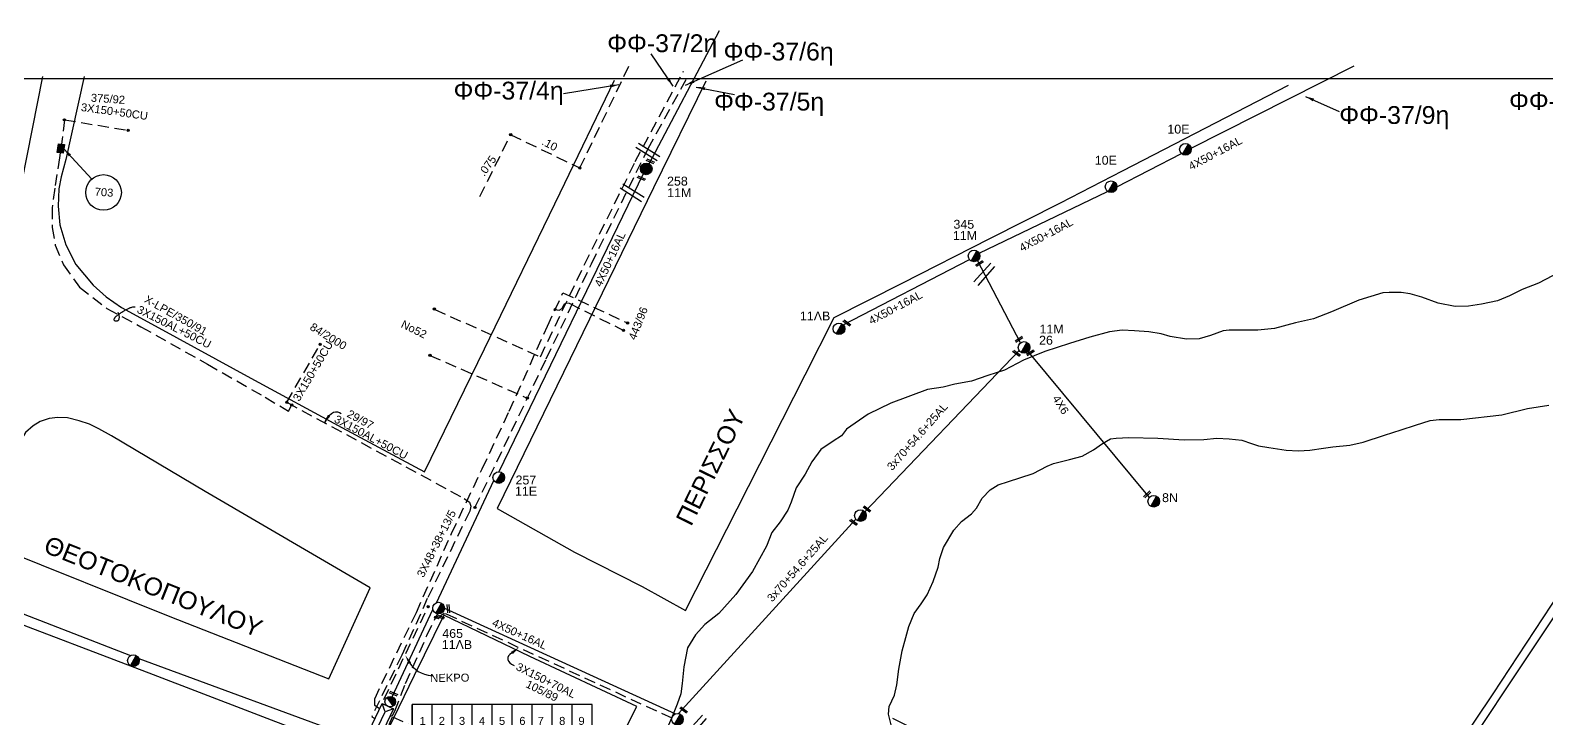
# Model space of a CAD drawing. Header units: millimetres. Extents: x 766 to 1726, y 225 to 629.
# Drawn here: x 989.5 to 1160, y 534.2 to 611.6 of the extents above; entities that cross this region are included whole.
import ezdxf
from ezdxf.enums import TextEntityAlignment as Align

# ---------------------------------------------------------------- set-up
doc = ezdxf.new("R2010")
doc.units = ezdxf.units.MM
doc.linetypes.add('DASHED', pattern=[19.05, 12.7, -6.35])
for name, color, linetype in [('Link Box 2 Διευθύνσεων', 7, 'Continuous'), ('Άγνωστα', 7, 'Continuous'), ('Ασφαλειοκιβώτια Χ.Τ 9 αναχωρήσεων', 7, 'Continuous'), ('Γυμνά εναέρια ΧΤ (3Φ)   4x50AL', 7, 'Continuous'), ('Γυμνά εναέρια ΧΤ και ΦΟΠ (3Φ)   4x50+16AL', 7, 'Continuous'), ('Επιγραφές - Σχήματα', 7, 'Continuous'), ('Καλώδια ΧΤ   3x150+50CU', 7, 'DASHED'), ('Καλώδια ΧΤ   3x150+70AL', 7, 'DASHED'), ('Καλώδια ΧΤ   3x150AL+50CU', 7, 'DASHED'), ('Καλώδια ΧΤ   3x150AL+50XLPE', 7, 'DASHED'), ('Καλώδια ΧΤ   3x48+38CU', 7, 'DASHED'), ('Μηχανική τομή', 7, 'Continuous'), ('Στύλος Ξύλινος', 7, 'Continuous'), ('Στύλος Ξύλινος @ 1', 7, 'Continuous'), ('Στύλος ΦΜ', 7, 'Continuous'), ('Στύλος ΦΜ @ 1', 7, 'Continuous'), ('Συνδέσεις', 7, 'Continuous'), ('Συνεστραμμένα ΧΤ   3x70+54.6+25 AL', 7, 'SYN_LINE'), ('Τομή', 7, 'Continuous'), ('Υποσταθμός εναέριος 2 στύλων', 7, 'Continuous'), ('Υποσταθμός πόλεως', 7, 'Continuous'), ('Υπόβαθρο ΔΕΗ', 7, 'Continuous'), ('Υπόγεια Καλώδια Δικτύου ΧΤ   .075', 7, 'DASHED'), ('Υπόγεια Καλώδια Δικτύου ΧΤ   .10', 7, 'DASHED'), ('Υπόγεια καλώδια Παροχών ΧΤ   4x6', 7, 'DASHED')]:
    doc.layers.add(name, color=color, linetype=linetype)
doc.styles.add('arial', font='arial.ttf')
doc.styles.get("Standard").update_dxf_attribs({"font": 'arial.ttf'})
doc.linetypes.add('SYN_LINE', pattern='A,0.5,-0.0001,["/\\/\\/\\/",Standard,S=0.1,R=0,X=0,Y=-0.05],-0.25', length=0.7501)
doc.dimstyles.new('ISO-25', dxfattribs={"dimtxt": 2.5, "dimasz": 2.5, "dimexe": 1.25, "dimexo": 0.625, "dimtad": 1, "dimtxsty": 'Standard', "dimcen": 2.5, "dimadec": 0, "dimazin": 0, "dimtfac": 1, "dimtmove": 0, "dimatfit": 3, "dimfxl": 1, "dimarcsym": 0})

# ---------------------------------------------------------------- blocks, each defined once
blk = doc.blocks.new('ΥΠΑΡΧΩΝ ΤΣΙΜΕΝΤΕΝΙΟΣ ΣΤΥΛΟΣ')
at = {"layer": 'Στύλος ΦΜ'}
blk.add_hatch(color=256, dxfattribs=at).paths.add_polyline_path([(-1.29, -2.28, 0.574793), (2.62, 0, 0.268822), (1.3, 2.27)])
blk.add_line((-1.29, -2.28), (1.3, 2.27), dxfattribs=at)
blk.add_circle((0, 0), 2.62, dxfattribs=at)
at = {"layer": 'Στύλος ΦΜ', "flags": 4}
for tag, p in [('ΤΥΠΟΣ', (-4.91, 3.03)), ('ΑΡΙΘΜΟΣ', (-4.68, 8.05))]:
    blk.add_attdef(tag, p, '', height=4, dxfattribs=at)
blk = doc.blocks.new('ΥΠΑΡΧΩΝ ΞΥΛΙΝΟΣ ΣΤΥΛΟΣ')
at = {"layer": 'Στύλος Ξύλινος'}
h = blk.add_hatch(color=256, dxfattribs=at)
h.paths.add_polyline_path([(-2.62, 0, 0.270008), (-1.29, -2.28), (1.3, 2.27, 0.576266)])
h.paths.add_polyline_path([(-1.29, -2.28, 0.574793), (2.62, 0, 0.268822), (1.3, 2.27)])
blk.add_line((-1.29, -2.28), (1.3, 2.27), dxfattribs=at)
blk.add_circle((0, 0), 2.62, dxfattribs=at)
at = {"layer": 'Στύλος Ξύλινος', "flags": 4}
for tag, p in [('ΑΡΙΘΜΟΣ', (-4.91, 8.6)), ('ΤΥΠΟΣ', (-4.85, 3.39))]:
    blk.add_attdef(tag, p, '', height=4, dxfattribs=at)
blk = doc.blocks.new('ΥΠΟΣΤΑΘΜΟΣ ΕΝΑΕΡΙΟΣ ΕΠΙ 2 ΣΤΥΛΩΝ')
at = {"layer": 'Υποσταθμός εναέριος 2 στύλων', "linetype": 'Continuous'}
for points in [[(-11.97, -2.11, 0.574793), (-8.45, -0.07, 0.268822), (-9.64, 1.98)], [(9.68, -2.15, 0.574793), (13.19, -0.1, 0.268822), (12.01, 1.95)]]:
    blk.add_hatch(color=256, dxfattribs=at).paths.add_polyline_path(points)
for p, q in [((-11.97, -2.11), (-9.64, 1.98)), ((9.68, -2.15), (12.01, 1.95))]:
    blk.add_line(p, q, dxfattribs=at)
for centre in [(-10.81, -0.07), (10.84, -0.1)]:
    blk.add_circle(centre, 2.36, dxfattribs=at)
at = {"layer": 'Υποσταθμός πόλεως', "linetype": 'Continuous', "ltscale": 40}
blk.add_lwpolyline([(-8.57, 2.82), (8.57, 2.82), (8.57, -2.82), (-8.57, -2.82)], close=True, dxfattribs=at)
for points in [[(-5.75, 0), (-8.57, 2.82)], [(-8.57, -2.82), (-5.75, 0)], [(-5.75, 0), (5.75, 0)], [(5.75, 0), (8.57, 2.82)], [(8.57, -2.82), (5.75, 0)]]:
    blk.add_lwpolyline(points, dxfattribs=at)
at = {"layer": 'Υποσταθμός εναέριος 2 στύλων', "ltscale": 40, "flags": 1}
for tag, p in [('ΜΕΤΑΣΧΗΜΑΤΙΣΜΟΣ', (14.09, 2.51)), ('ΙΣΧΥΣ', (14.07, -0.28)), ('ΑΡΙΘΜΟΣ', (14.19, -3))]:
    blk.add_attdef(tag, p, '', height=1.8, dxfattribs=at)
blk = doc.blocks.new('LINK BOX 2 ΑΝΑΧΩΡΗΣΕΩΝ')
at = {"layer": 'Link Box 2 Διευθύνσεων', "ltscale": 40}
blk.add_hatch(color=256, dxfattribs=at).paths.add_polyline_path([(-2.02, 1.29), (-2.02, -1.45), (1.89, -1.45), (1.89, 1.29)])
for p, q in [((-2.02, -0.08), (-4.26, -0.08)), ((4.12, -0.08), (1.89, -0.08))]:
    blk.add_line(p, q, dxfattribs=at)
blk.add_lwpolyline([(-2.02, -1.45), (-2.02, 1.29), (1.89, 1.29), (1.89, -1.45)], close=True, dxfattribs=at)
blk = doc.blocks.new('_ΣΥΝΔΕΣΗ')
at = {"layer": 'Συνδέσεις', "linetype": 'SYN_LINE', "ltscale": 40}
blk.add_hatch(color=256, dxfattribs=at).paths.add_polyline_path([(0.5, -0.01, 1), (-0.5, -0.01, 1)])
at = {"layer": 'Συνδέσεις'}
blk.add_circle((0, -0.01), 0.5, dxfattribs=at)
blk = doc.blocks.new('ΤΟΜΗ')
at = {"layer": 'Τομή', "ltscale": 40}
for p, q in [((-5.68, 0), (5.68, 0)), ((5.68, -2.33), (-5.68, -2.33))]:
    blk.add_line(p, q, dxfattribs=at)
blk = doc.blocks.new('ΜΗΧΑΝΙΚΗ ΤΟΜΗ')
at = {"layer": 'Μηχανική τομή', "ltscale": 40}
for p, q in [((-1.89, 0.78), (1.89, 0.78)), ((1.89, 0), (-1.89, 0))]:
    blk.add_line(p, q, dxfattribs=at)
blk = doc.blocks.new('ΑΣΦΑΛΕΙΟΚΙΒΩΤΙΟ ΥΠΟΣΤΑΘΜΟΥ 9A ΑΝΑΧΩΡΗΣΕΩΝ')
at = {"layer": 'Ασφαλειοκιβώτια Χ.Τ 9 αναχωρήσεων', "ltscale": 40}
for p, q in [((0, 0), (0, 11.95)), ((2.25, 0), (2.25, 11.95)), ((4.5, 0), (4.5, 11.95)), ((6.75, 0), (6.75, 11.95)), ((9, 0), (9, 11.95)), ((11.25, 0), (11.25, 11.95)), ((13.5, 0), (13.5, 11.95)), ((15.75, 0), (15.75, 11.95)), ((18, 0), (18, 11.95)), ((0, 8.43), (20.25, 8.43)), ((0, 3.52), (20.25, 3.52))]:
    blk.add_line(p, q, dxfattribs=at)
at = {"layer": 'Ασφαλειοκιβώτια Χ.Τ 9 αναχωρήσεων'}
blk.add_lwpolyline([(20.25, 0), (20.25, 11.95), (0, 11.95), (0, 0)], close=True, dxfattribs=at)
for s, p in [('1', (0.85, 9.66)), ('2', (3, 9.66)), ('3', (5.27, 9.66)), ('4', (7.52, 9.66)), ('5', (9.77, 9.66)), ('6', (12.06, 9.66)), ('7', (14.12, 9.66)), ('8', (16.54, 9.66)), ('9', (18.71, 9.66))]:
    blk.add_text(s, height=0.9, dxfattribs=at).set_placement(p)
at = {"layer": 'Ασφαλειοκιβώτια Χ.Τ 9 αναχωρήσεων', "ltscale": 40}
for tag, height, p in [('ΟΝΟΜΑ', 1.25, (9.4, 14.06)), ('ΚΕΙΜΕΝΟ 1', 0.5, (1.19, 1.43)), ('ΚΕΙΜΕΝΟ 2', 0.5, (3.37, 1.43)), ('ΚΕΙΜΕΝΟ 3', 0.5, (5.67, 1.43)), ('ΚΕΙΜΕΝΟ 4', 0.5, (7.91, 1.43)), ('ΚΕΙΜΕΝΟ 5', 0.5, (10.12, 1.43)), ('ΚΕΙΜΕΝΟ 6', 0.5, (12.35, 1.43)), ('ΚΕΙΜΕΝΟ 7', 0.5, (14.62, 1.43)), ('ΚΕΙΜΕΝΟ 8', 0.5, (16.8, 1.43)), ('ΚΕΙΜΕΝΟ 9', 0.5, (19.09, 1.43)), ('ΣΧ', 0.5, (9.15, -0.43))]:
    blk.add_attdef(tag, text='', height=height, dxfattribs=at).set_placement(p, align=Align.MIDDLE_CENTER)

msp = doc.modelspace()

# ---------------------------------------------------------------- linework, layer by layer
at = {"layer": 'Άγνωστα', "color": 62}
msp.add_lwpolyline([(1059.087, 596.632), (1067.01, 611.639)], dxfattribs=at)
at = {"layer": 'Άγνωστα', "color": 5, "linetype": 'DASHED', "ltscale": 0.1}
msp.add_lwpolyline([(1034.992, 580.254), (1046.868, 574.926), (1051.823, 585.313), (1057.535, 596.877), (1062.972, 607.034)], dxfattribs=at)
at = {"layer": 'Άγνωστα', "color": 2, "linetype": 'DASHED', "ltscale": 0.1}
for points in [[(1039.504, 557.982), (1047.528, 574.698), (1052.602, 585.392), (1058.975, 598.343), (1063.568, 606.668)], [(1034.433, 575.092), (1045.39, 570.294)]]:
    msp.add_lwpolyline(points, dxfattribs=at)
at = {"layer": 'Άγνωστα', "color": 6, "linetype": 'DASHED', "ltscale": 0.1}
msp.add_lwpolyline([(1048.528, 580.253), (1048.969, 580.177), (1049.308, 580.349), (1049.553, 580.838), (1049.753, 580.988), (1050.108, 580.944), (1056.207, 577.904)], dxfattribs=at)
at = {"layer": 'Άγνωστα', "color": 7, "linetype": 'DASHED', "ltscale": 0.1}
msp.add_lwpolyline([(1029.256, 536.408), (1034.238, 546.832)], dxfattribs=at)
at = {"layer": 'Γυμνά εναέρια ΧΤ (3Φ)   4x50AL', "color": 30}
for points in [[(985.453, 547.275), (1000.776, 541.342)], [(1001.692, 541.006), (1027.16, 531.636), (1026.776, 532.095), (1026.751, 532.792), (1027.006, 533.219), (1027.465, 533.327), (1027.779, 533.261)]]:
    msp.add_lwpolyline(points, dxfattribs=at)
at = {"layer": 'Γυμνά εναέρια ΧΤ (3Φ)   4x50AL', "color": 85, "linetype": 'DASHED', "ltscale": 0.1}
msp.add_lwpolyline([(1030.244, 534.447), (1032.003, 533.657)], dxfattribs=at)
at = {"layer": 'Γυμνά εναέρια ΧΤ και ΦΟΠ (3Φ)   4x50+16AL', "color": 1}
for points in [[(1120.057, 598.397), (1138.377, 607.642)], [(1111.706, 594.054), (1118.958, 597.794)], [(1096.215, 586.573), (1110.664, 593.527)], [(1080.905, 578.542), (1095.127, 585.857)]]:
    msp.add_lwpolyline(points, dxfattribs=at)
at = {"layer": 'Γυμνά εναέρια ΧΤ και ΦΟΠ (3Φ)   4x50+16AL', "color": 6}
for points in [[(1058.439, 595.495), (1042.186, 562.01)], [(1035.183, 547.284), (1041.627, 561.015)], [(1030.179, 536.703), (1034.781, 546.504)]]:
    msp.add_lwpolyline(points, dxfattribs=at)
at = {"layer": 'Γυμνά εναέρια ΧΤ και ΦΟΠ (3Φ)   4x50+16AL', "color": 5}
msp.add_lwpolyline([(1036.068, 546.671), (1062.041, 534.777)], dxfattribs=at)
at = {"layer": 'Επιγραφές - Σχήματα'}
msp.add_lwpolyline([(807.638, 244.256), (1540.689, 244.256), (1540.689, 606.185), (807.638, 606.185)], close=True, dxfattribs=at)
for points in [[(999.331, 579.943), (999.383, 579.828), (999.422, 579.722), (999.449, 579.625), (999.466, 579.535), (999.475, 579.454), (999.476, 579.38), (999.473, 579.314), (999.467, 579.255), (999.459, 579.202), (999.449, 579.156), (999.437, 579.116), (999.423, 579.081), (999.406, 579.051), (999.387, 579.025), (999.365, 579.003), (999.339, 578.984), (999.311, 578.968), (999.28, 578.955), (999.247, 578.945), (999.213, 578.938), (999.179, 578.933), (999.145, 578.932), (999.112, 578.933), (999.082, 578.938), (999.054, 578.945), (999.029, 578.955), (999.007, 578.968), (998.988, 578.983), (998.971, 579), (998.957, 579.02), (998.946, 579.04), (998.938, 579.062), (998.932, 579.086), (998.93, 579.11), (998.93, 579.136), (998.934, 579.162), (998.94, 579.19), (998.95, 579.219), (998.963, 579.25), (998.98, 579.281), (999, 579.313), (999.024, 579.347), (999.052, 579.383), (999.085, 579.42), (999.123, 579.459), (999.166, 579.5), (999.215, 579.544), (999.271, 579.59), (999.333, 579.639), (999.401, 579.69), (999.474, 579.742), (999.551, 579.796), (999.631, 579.851), (999.714, 579.905), (999.798, 579.959), (999.883, 580.012), (999.968, 580.063), (1000.052, 580.113), (1000.136, 580.16), (1000.218, 580.206), (1000.299, 580.25), (1000.377, 580.292), (1000.453, 580.332), (1000.526, 580.369), (1000.597, 580.404), (1000.667, 580.436), (1000.741, 580.465), (1000.821, 580.491), (1000.912, 580.514), (1001.016, 580.533), (1001.137, 580.549), (1001.278, 580.56)], [(1022.619, 567.496), (1022.87, 567.974), (1023.115, 568.322), (1023.354, 568.556), (1023.588, 568.693), (1023.816, 568.747), (1024.036, 568.733), (1024.25, 568.669), (1024.456, 568.569)], [(1043.665, 541.627), (1043.427, 541.471), (1043.271, 541.293), (1043.193, 541.101), (1043.193, 540.903), (1043.266, 540.708), (1043.41, 540.523), (1043.623, 540.357), (1043.901, 540.217)], [(1032.178, 540.487), (1032.379, 540.219), (1032.597, 539.976), (1032.841, 539.757), (1033.119, 539.563), (1033.442, 539.394), (1033.818, 539.251), (1034.256, 539.135), (1034.766, 539.046)]]:
    msp.add_lwpolyline(points, dxfattribs=at)
msp.add_circle((997.731, 593.41), 2, dxfattribs=at)
for points in [[(1023.222, 568.197), (1022.489, 567.497), (1022.955, 568.397)], [(1032.035, 540.403), (1031.673, 541.35), (1032.322, 540.571)], [(1043.561, 541.757), (1044.444, 542.254), (1043.77, 541.497)]]:
    msp.add_solid(points, dxfattribs=at)
at = {"layer": 'Καλώδια ΧΤ   3x150+50CU', "color": 27, "ltscale": 0.1}
for points in [[(993.319, 601.576), (993.065, 599.396)], [(993.319, 601.576), (1000.499, 600.395)], [(1018.343, 569.812), (1022.096, 576.323)]]:
    msp.add_lwpolyline(points, dxfattribs=at)
at = {"layer": 'Καλώδια ΧΤ   3x150+70AL', "color": 5, "ltscale": 0.1}
for points in [[(1029.947, 534.528), (1030.225, 534.596), (1030.479, 535.068), (1031.705, 538.214), (1034.105, 543.6), (1035.284, 546.03)], [(1035.092, 545.633), (1035.354, 545.519), (1035.585, 545.68), (1035.766, 545.927), (1035.946, 546.052), (1036.262, 546.018), (1061.643, 534.315)]]:
    msp.add_lwpolyline(points, dxfattribs=at)
at = {"layer": 'Καλώδια ΧΤ   3x150AL+50CU', "color": 27, "ltscale": 0.1}
for points in [[(992.789, 597.319), (992.235, 593.879), (991.94, 591.674), (991.94, 589.482), (992.305, 587.488), (993.232, 585.256), (995.029, 582.757), (998.104, 580.371), (1001.936, 578.308), (1009.406, 574.106), (1015.917, 570.378), (1018.543, 568.82), (1018.914, 569.538)], [(1018.343, 569.812), (1038.285, 559.012), (1038.906, 558.588), (1039.047, 558.149), (1038.912, 557.58), (1034.145, 547.739), (1031.273, 541.391), (1027.89, 534.462), (1028.251, 534.248)]]:
    msp.add_lwpolyline(points, dxfattribs=at)
at = {"layer": 'Καλώδια ΧΤ   3x150AL+50XLPE', "color": 85, "ltscale": 0.1}
msp.add_lwpolyline([(1029.014, 531.873), (1030.244, 534.447)], dxfattribs=at)
at = {"layer": 'Καλώδια ΧΤ   3x48+38CU', "color": 6, "linetype": 'DASHED', "ltscale": 0.1}
msp.add_lwpolyline([(1028.77, 535.33), (1028.228, 535.74), (1028.243, 536.481), (1029.042, 538.207), (1032.912, 546.186), (1036.87, 555.07), (1040.323, 562.344), (1043.337, 568.809), (1047.669, 578.381), (1049.388, 582.125), (1056.665, 578.738)], dxfattribs=at)
at = {"layer": 'Συνεστραμμένα ΧΤ   3x70+54.6+25 AL', "color": 5, "ltscale": 10}
for points in [[(1100.871, 576.5), (1096.022, 585.741)], [(1083.362, 557.492), (1100.716, 575.622)], [(1062.411, 534.81), (1082.35, 556.663)]]:
    msp.add_lwpolyline(points, dxfattribs=at)
at = {"layer": 'Συνεστραμμένα ΧΤ   3x70+54.6+25 AL', "color": 6, "ltscale": 10}
msp.add_lwpolyline([(1136.918, 509.842), (1137.015, 509.774), (1145.245, 522.211), (1163.573, 549.733)], dxfattribs=at)
at = {"layer": 'Υπόβαθρο ΔΕΗ'}
for points in [[(990.878, 606.44), (984.984, 576.821)], [(995.535, 606.44), (993.495, 597.097), (992.972, 595.163), (992.718, 593.81), (992.639, 591.882), (992.824, 589.768), (993.505, 587.514), (994.615, 585.319), (996.55, 582.996), (998.02, 581.658), (999.745, 580.462), (1003.957, 578.172), (1014.277, 572.545), (1024.53, 566.98), (1033.809, 561.992), (1040.56, 575.808), (1049.093, 593.355), (1055.181, 606.026)], [(1065.477, 605.931), (1059.593, 593.936), (1050.216, 574.708), (1042.002, 557.878), (1050.697, 552.969), (1058.304, 549.091), (1063.194, 546.396), (1068.979, 557.817), (1076.658, 572.898), (1079.919, 579.332), (1087.534, 583.216), (1097.43, 588.227), (1105.354, 592.227), (1112.345, 595.859), (1131.005, 605.48)], [(1086.446, 534.312), (1110.845, 522.211), (1110.845, 522.211), (1135.804, 510.085), (1144.079, 522.211), (1154.021, 537.036), (1163.397, 551.26), (1170.186, 561.536), (1175.509, 569.622), (1184.701, 583.884)], [(985.929, 553.432), (1005.189, 545.718), (1023.076, 538.712), (1027.707, 548.953), (1009.174, 559.777), (998.628, 566.056), (997.186, 566.832), (996.131, 567.354), (994.97, 567.738), (993.666, 568.05), (992.605, 568.107), (991.629, 568.004), (990.599, 567.637), (989.797, 567.175), (988.966, 566.4), (988.435, 565.547), (987.971, 564.203), (987.533, 561.754), (985.929, 553.432)], [(978.966, 522.211), (972.226, 492.281), (970.685, 478.974), (991.552, 474.066), (1014.774, 522.211), (1019.856, 532.849), (1003.358, 539.172), (984.81, 546.225), (978.986, 522.211)], [(1050.959, 522.211), (1057.712, 535.597), (1045.677, 541.223), (1036.012, 545.893), (1032.674, 539.095), (1024.491, 522.211), (997.943, 466.886), (990.963, 452.033), (991.279, 421.32), (999.969, 420.833), (1050.926, 522.211)]]:
    msp.add_lwpolyline(points, dxfattribs=at)
at = {"layer": 'Υπόβαθρο ΔΕΗ', "linetype": 'Continuous', "ltscale": 2}
for points in [[(1162.179, 584.822), (1159.119, 583.196), (1157.274, 582.493), (1155.867, 581.771), (1154.493, 581.221), (1152.722, 580.863), (1151.247, 580.609), (1149.756, 580.582), (1147.835, 580.947), (1146.01, 581.643), (1144.677, 582.02), (1143.682, 582.156), (1142.34, 582.157), (1141.598, 582.121), (1138.923, 581.28), (1135.849, 579.97), (1133.825, 579.19), (1131.783, 578.746), (1129.411, 578.131), (1127.56, 577.918), (1125.684, 577.93), (1124.321, 577.923), (1123.658, 577.849), (1122.243, 577.333), (1120.953, 576.942), (1119.539, 576.911), (1117.71, 577.219), (1116.665, 577.509), (1115.283, 577.756), (1113.683, 577.854), (1112.306, 577.914), (1110.879, 577.738), (1108.646, 577.137), (1106.359, 576.418), (1103.584, 575.542), (1101.195, 574.534), (1099.065, 573.436), (1097.19, 572.84), (1095.346, 572.184), (1093.492, 571.836), (1092.171, 571.518), (1090.411, 571.242), (1086.262, 569.722), (1083.73, 568.474), (1081.286, 566.795), (1080.719, 566.049), (1079.785, 565.461), (1078.413, 564.524), (1077.375, 563.127), (1076.645, 561.746), (1075.645, 560.208), (1075.068, 558.579), (1074.696, 557.669), (1073.826, 556.377), (1072.877, 555.158), (1072.275, 553.654), (1070.7, 550.779), (1068.847, 548.218), (1066.943, 546.053), (1065.374, 544.828), (1064.306, 543.652), (1063.422, 542.189), (1062.988, 540.078), (1062.805, 538.207), (1062.653, 537.048), (1062.252, 535.88), (1061.786, 534.747), (1061.065, 533.075)], [(1086.303, 533.533), (1086.023, 534.758), (1086.091, 535.613), (1086.682, 536.891), (1086.95, 538.037), (1087.174, 539.789), (1087.553, 541.85), (1087.956, 543.386), (1088.315, 544.607), (1088.904, 546.079), (1089.677, 547.145), (1090.379, 548.173), (1091.033, 549.659), (1091.609, 551.259), (1091.791, 552.243), (1092.212, 553.471), (1093.355, 555.431), (1094.223, 556.42), (1095.341, 557.28), (1095.926, 557.926), (1096.563, 559.026), (1097.465, 559.989), (1098.334, 560.549), (1099.494, 560.927), (1100.802, 561.306), (1102.273, 561.805), (1103.855, 562.639), (1104.587, 562.941), (1106.358, 563.371), (1107.778, 563.775), (1109.059, 564.481), (1110.082, 565.169), (1110.986, 565.702), (1111.639, 565.788), (1113.046, 565.856), (1116.293, 565.798), (1119.259, 565.585), (1121.492, 565.643), (1122.958, 565.763), (1124.323, 565.691), (1125.743, 565.539), (1126.826, 565.176), (1127.622, 564.929), (1128.8, 564.743), (1130.737, 564.417), (1132.139, 564.339), (1133.385, 564.441), (1134.925, 564.664), (1135.985, 564.801), (1137.908, 565.003), (1139.39, 565.339), (1141.788, 566.114), (1143.659, 566.728), (1145.28, 567.251), (1146.953, 567.773), (1147.939, 567.879), (1150.401, 567.893), (1154.991, 568.401), (1157.9, 569.125), (1160.302, 569.499)]]:
    msp.add_lwpolyline(points, dxfattribs=at)
at = {"layer": 'Υπόγεια Καλώδια Δικτύου ΧΤ   .075', "color": 30, "ltscale": 0.1}
msp.add_lwpolyline([(1040.047, 592.949), (1043.523, 599.9)], dxfattribs=at)
at = {"layer": 'Υπόγεια Καλώδια Δικτύου ΧΤ   .10', "color": 30, "ltscale": 0.1}
for points in [[(1051.296, 596.16), (1056.83, 607.657)], [(1043.523, 599.9), (1051.296, 596.16)]]:
    msp.add_lwpolyline(points, dxfattribs=at)
at = {"layer": 'Υπόγεια καλώδια Παροχών ΧΤ   4x6', "color": 5, "linetype": 'SYN_LINE', "ltscale": 10}
msp.add_lwpolyline([(1101.715, 575.503), (1115.347, 559.114)], dxfattribs=at)

# ---------------------------------------------------------------- block references
at = {"layer": 'Link Box 2 Διευθύνσεων', "xscale": 0.2500000000000243, "yscale": 0.2500000000000243, "zscale": 0.2500000000000243, "rotation": 82.43990294852951}
msp.add_blockref('LINK BOX 2 ΑΝΑΧΩΡΗΣΕΩΝ', (992.909, 598.377), dxfattribs=at)
at = {"layer": 'Ασφαλειοκιβώτια Χ.Τ 9 αναχωρήσεων'}
msp.add_blockref('ΑΣΦΑΛΕΙΟΚΙΒΩΤΙΟ ΥΠΟΣΤΑΘΜΟΥ 9A ΑΝΑΧΩΡΗΣΕΩΝ', (1032.429, 523.879), dxfattribs=at)
at = {"layer": 'Μηχανική τομή'}
for p, xscale, yscale, zscale, rotation in [((1059.277, 597.004), 0.249999999999986, 0.249999999999986, 0.249999999999986, 157.5733382784553), ((1058.24, 595.1), 0.249999999999986, 0.249999999999986, 0.249999999999986, 157.5733382784553), ((1096.299, 585.331), 0.2499999999998616, 0.2499999999998616, 0.2499999999998616, 33.49358160546006), ((1081.39, 578.819), 0.249999999999806, 0.249999999999806, 0.249999999999806, 143.0811714680094), ((1100.744, 576.816), 0.2499999999998616, 0.2499999999998616, 0.2499999999998616, 33.49358160546006), ((1100.472, 575.41), 0.249999999999806, 0.249999999999806, 0.249999999999806, 143.0811714680094), ((1102.023, 575.307), 0.2499999999998616, 0.2499999999998616, 0.2499999999998616, 33.49358160546006), ((1115.178, 559.381), 0.2499999999999424, 0.2499999999999424, 0.2499999999999424, 43.1696947305059), ((1083.667, 557.907), 0.249999999999806, 0.249999999999806, 0.249999999999806, 143.0811714680094), ((1082.139, 556.407), 0.249999999999806, 0.249999999999806, 0.249999999999806, 143.0811714680094), ((1035.648, 545.776), 0.249999999999986, 0.249999999999986, 0.249999999999986, 157.5733382784553), ((1036.607, 546.607), 0.249999999999887, 0.249999999999887, 0.249999999999887, 93.77023904818124), ((1030.374, 537.15), 0.249999999999986, 0.249999999999986, 0.249999999999986, 157.5733382784553), ((1063.039, 535.297), 0.249999999999806, 0.249999999999806, 0.249999999999806, 143.0811714680094)]:
    msp.add_blockref('ΜΗΧΑΝΙΚΗ ΤΟΜΗ', p, dxfattribs=dict(at, xscale=xscale, yscale=yscale, zscale=zscale, rotation=rotation))
at = {"layer": 'Στύλος Ξύλινος @ 1', "ltscale": 40}
ref = msp.add_blockref('ΥΠΑΡΧΩΝ ΞΥΛΙΝΟΣ ΣΤΥΛΟΣ', (1058.762, 596.064), dxfattribs=dict(at, xscale=0.25, yscale=0.25, zscale=0.25))
ref.add_attrib('ΤΥΠΟΣ', '11M', (1061.125, 592.882), dxfattribs={"layer": 'Στύλος Ξύλινος', "height": 1, "flags": 4})
ref.add_attrib('ΑΡΙΘΜΟΣ', '258', (1061.109, 594.185), dxfattribs={"layer": 'Στύλος Ξύλινος', "height": 1, "flags": 4})
at = {"layer": 'Στύλος ΦΜ @ 1', "ltscale": 40}
ref = msp.add_blockref('ΥΠΑΡΧΩΝ ΤΣΙΜΕΝΤΕΝΙΟΣ ΣΤΥΛΟΣ', (1119.417, 598.26), dxfattribs=dict(at, xscale=0.25, yscale=0.25, zscale=0.25))
ref.add_attrib('ΤΥΠΟΣ', '10E', (1117.378, 600.031), dxfattribs={"layer": 'Στύλος ΦΜ', "height": 1, "flags": 4})
ref = msp.add_blockref('ΥΠΑΡΧΩΝ ΤΣΙΜΕΝΤΕΝΙΟΣ ΣΤΥΛΟΣ', (1111.051, 594.054), dxfattribs=dict(at, xscale=0.25, yscale=0.25, zscale=0.25))
ref.add_attrib('ΤΥΠΟΣ', '10E', (1109.218, 596.529), dxfattribs={"layer": 'Στύλος ΦΜ', "height": 1, "flags": 4})
ref = msp.add_blockref('ΥΠΑΡΧΩΝ ΤΣΙΜΕΝΤΕΝΙΟΣ ΣΤΥΛΟΣ', (1095.636, 586.269), dxfattribs=dict(at, xscale=0.25, yscale=0.25, zscale=0.25))
ref.add_attrib('ΤΥΠΟΣ', '11M', (1093.262, 588.074), dxfattribs={"layer": 'Στύλος ΦΜ', "height": 1, "flags": 4})
ref.add_attrib('ΑΡΙΘΜΟΣ', '345', (1093.321, 589.331), dxfattribs={"layer": 'Στύλος ΦΜ', "height": 1, "flags": 4})
ref = msp.add_blockref('ΥΠΑΡΧΩΝ ΤΣΙΜΕΝΤΕΝΙΟΣ ΣΤΥΛΟΣ', (1080.446, 578.075), dxfattribs=dict(at, xscale=0.25, yscale=0.25, zscale=0.25))
ref.add_attrib('ΤΥΠΟΣ', '11ΛB', (1076.051, 579.02), dxfattribs={"layer": 'Στύλος ΦΜ', "height": 1, "flags": 4})
ref = msp.add_blockref('ΥΠΑΡΧΩΝ ΤΣΙΜΕΝΤΕΝΙΟΣ ΣΤΥΛΟΣ', (1101.265, 575.978), dxfattribs=dict(at, xscale=0.25, yscale=0.25, zscale=0.25))
ref.add_attrib('ΤΥΠΟΣ', '26', (1102.95, 576.297), dxfattribs={"layer": 'Στύλος ΦΜ', "height": 1, "flags": 4})
ref.add_attrib('ΑΡΙΘΜΟΣ', '11M', (1103.009, 577.554), dxfattribs={"layer": 'Στύλος ΦΜ', "height": 1, "flags": 4})
ref = msp.add_blockref('ΥΠΑΡΧΩΝ ΤΣΙΜΕΝΤΕΝΙΟΣ ΣΤΥΛΟΣ', (1042.186, 561.356), dxfattribs=dict(at, xscale=0.25, yscale=0.25, zscale=0.25))
ref.add_attrib('ΤΥΠΟΣ', '11E', (1044.006, 559.322), dxfattribs={"layer": 'Στύλος ΦΜ', "height": 1, "flags": 4})
ref.add_attrib('ΑΡΙΘΜΟΣ', '257', (1044.065, 560.578), dxfattribs={"layer": 'Στύλος ΦΜ', "height": 1, "flags": 4})
ref = msp.add_blockref('ΥΠΑΡΧΩΝ ΤΣΙΜΕΝΤΕΝΙΟΣ ΣΤΥΛΟΣ', (1115.842, 558.685), dxfattribs=dict(at, xscale=0.25, yscale=0.25, zscale=0.25))
ref.add_attrib('ΤΥΠΟΣ', '8N', (1116.783, 558.592), dxfattribs={"layer": 'Στύλος ΦΜ', "height": 1, "flags": 4})
at = {"layer": 'Στύλος ΦΜ @ 1', "ltscale": 40, "xscale": 0.25, "yscale": 0.25, "zscale": 0.25}
for p in [(1082.858, 557.075), (1001.084, 540.765)]:
    msp.add_blockref('ΥΠΑΡΧΩΝ ΤΣΙΜΕΝΤΕΝΙΟΣ ΣΤΥΛΟΣ', p, dxfattribs=at)
at = {"layer": 'Στύλος ΦΜ @ 1', "ltscale": 40}
ref = msp.add_blockref('ΥΠΑΡΧΩΝ ΤΣΙΜΕΝΤΕΝΙΟΣ ΣΤΥΛΟΣ', (1035.413, 546.671), dxfattribs=dict(at, xscale=0.25, yscale=0.25, zscale=0.25))
ref.add_attrib('ΤΥΠΟΣ', '11ΛB', (1035.766, 542.068), dxfattribs={"layer": 'Στύλος ΦΜ', "height": 1, "flags": 4})
ref.add_attrib('ΑΡΙΘΜΟΣ', '465', (1035.825, 543.325), dxfattribs={"layer": 'Στύλος ΦΜ', "height": 1, "flags": 4})
ref = msp.add_blockref('ΥΠΑΡΧΩΝ ΤΣΙΜΕΝΤΕΝΙΟΣ ΣΤΥΛΟΣ', (1062.281, 534.169), dxfattribs=dict(at, xscale=0.25, yscale=0.25, zscale=0.25))
ref.add_attrib('ΤΥΠΟΣ', '466', (1062.939, 530.508), dxfattribs={"layer": 'Στύλος ΦΜ', "height": 1, "flags": 4})
at = {"layer": 'Συνδέσεις', "xscale": 0.25, "yscale": 0.25, "zscale": 0.25}
for p in [(993.32, 601.579), (1000.5, 600.397), (1043.524, 599.903), (1051.297, 596.162), (1034.945, 580.307), (1048.529, 580.256), (1056.665, 578.741), (1022.096, 576.326), (1056.207, 577.907), (1034.434, 575.095), (1018.343, 569.815), (1018.9, 569.513), (1045.391, 570.297), (1039.505, 557.985), (1034.239, 546.835), (1035.092, 545.636)]:
    msp.add_blockref('_ΣΥΝΔΕΣΗ', p, dxfattribs=at)
at = {"layer": 'Τομή'}
for p, xscale, yscale, zscale, rotation in [((1059.098, 598.208), 0.250000000000167, 0.250000000000167, 0.250000000000167, 328.0791173692481), ((1057.337, 593.619), 0.250000000000167, 0.250000000000167, 0.250000000000167, 328.0791173692481), ((1097, 584.017), 0.2500000000001316, 0.2500000000001316, 0.2500000000001316, 227.9775062360444), ((1064.575, 533.193), 0.2500000000001316, 0.2500000000001316, 0.2500000000001316, 227.9775062360444)]:
    msp.add_blockref('ΤΟΜΗ', p, dxfattribs=dict(at, xscale=xscale, yscale=yscale, zscale=zscale, rotation=rotation))
at = {"layer": 'Υποσταθμός εναέριος 2 στύλων', "xscale": 0.2500000000000774, "yscale": 0.2500000000000774, "zscale": 0.2500000000000774, "rotation": 64.39579716971919}
msp.add_blockref('ΥΠΟΣΤΑΘΜΟΣ ΕΝΑΕΡΙΟΣ ΕΠΙ 2 ΣΤΥΛΩΝ', (1028.779, 533.719), dxfattribs=at)

# ---------------------------------------------------------------- texts
at = {"layer": 'Γυμνά εναέρια ΧΤ (3Φ)   4x50AL', "color": 7, "insert": (1034.472, 539.266), "char_height": 0.9, "width": 84.18588, "attachment_point": 1, "rotation": 0.5994}
msp.add_mtext('NEKPO', dxfattribs=at)
at = {"layer": 'Γυμνά εναέρια ΧΤ και ΦΟΠ (3Φ)   4x50+16AL', "color": 7, "char_height": 0.9, "width": 84.18588, "attachment_point": 1}
for insert, rotation in [((1119.634, 596.672), 27.94295), ((1100.608, 587.501), 27.94295), ((1052.889, 583.093), 65.22712), ((1083.665, 579.31), 27.94295), ((1041.716, 545.535), 335.53878)]:
    msp.add_mtext('4X50+16AL', dxfattribs=dict(at, insert=insert, rotation=rotation))
at = {"layer": 'Επιγραφές - Σχήματα', "char_height": 2, "attachment_point": 1}
for s, insert, width in [('ΦΦ-37/2η', (1054.38, 611.188), 2.6648), ('ΦΦ-37/6η', (1067.467, 610.25), 2.6648), ('ΦΦ-37/4η', (1037.098, 605.861), 6.82754), ('ΦΦ-37/5η', (1066.401, 604.625), 2.6648), ('ΦΦ-37/4η', (1155.81, 604.694), 2.6648), ('ΦΦ-37/9η', (1136.711, 603.117), 2.6648)]:
    msp.add_mtext(s, dxfattribs=dict(at, insert=insert, width=width))
at = {"layer": 'Επιγραφές - Σχήματα', "ltscale": 40, "char_height": 0.9, "width": 47.0228, "attachment_point": 1, "style": 'arial'}
for s, insert, rotation in [('{\\fArial|b0|i0|c161|p34;375/92}', (996.338, 604.521), 356.1832), ('{\\fArial|b0|i0|c161|p34;703}', (996.768, 593.954), 356.1832), ('{\\fArial|b0|i0|c161|p34;X-LPE/350/91}', (1002.668, 581.898), 330.74375), ('{\\fArial|b0|i0|c161|p34;443/96}', (1056.731, 577.066), 68.6255), ('{\\fArial|b0|i0|c161|p34;84/2000}', (1021.316, 578.812), 328.42783), ('{\\fArial|b0|i0|c161|p34;29/97}', (1025.453, 569.024), 331.50204), ('{\\fArial|b0|i0|c161|p34;105/89}', (1045.52, 538.625), 333.90319)]:
    msp.add_mtext(s, dxfattribs=dict(at, insert=insert, rotation=rotation))
at = {"layer": 'Επιγραφές - Σχήματα', "insert": (1031.495, 579.092), "char_height": 0.9, "width": 84.18588, "attachment_point": 1, "rotation": 333.77803, "style": 'arial'}
msp.add_mtext('No52', dxfattribs=at)
at = {"layer": 'Επιγραφές - Σχήματα', "char_height": 2, "attachment_point": 1}
for s, insert, width, rotation in [('ΠΕΡΙΣΣΟΥ', (1062.018, 556.663), 4.97173, 63.89725), ('ΘΕΟΤΟΚΟΠΟΥΛΟΥ', (991.585, 554.867), 13.74049, 338.24025)]:
    msp.add_mtext(s, dxfattribs=dict(at, insert=insert, width=width, rotation=rotation))
at = {"layer": 'Καλώδια ΧΤ   3x150+50CU', "color": 7, "char_height": 0.9, "width": 84.18588, "attachment_point": 1}
for insert, rotation in [((995.261, 603.467), 352.27057), ((1018.963, 570.299), 59.43623)]:
    msp.add_mtext('3X150+50CU', dxfattribs=dict(at, insert=insert, rotation=rotation))
at = {"layer": 'Καλώδια ΧΤ   3x150+70AL', "color": 7, "insert": (1044.432, 540.585), "char_height": 0.9, "width": 84.18588, "attachment_point": 1, "rotation": 333.39059}
msp.add_mtext('3X150+70AL', dxfattribs=at)
at = {"layer": 'Καλώδια ΧΤ   3x150AL+50CU', "color": 7, "char_height": 0.9, "width": 84.18588, "attachment_point": 1}
for insert, rotation in [((1001.808, 580.749), 333.19273), ((1024.013, 568.43), 332.01266)]:
    msp.add_mtext('3X150AL+50CU', dxfattribs=dict(at, insert=insert, rotation=rotation))
at = {"layer": 'Καλώδια ΧΤ   3x48+38CU', "color": 7, "insert": (1032.915, 550.446), "char_height": 0.9, "width": 84.18588, "attachment_point": 1, "rotation": 63.39059}
msp.add_mtext('3X48+38+13/5', dxfattribs=at)
at = {"layer": 'Συνεστραμμένα ΧΤ   3x70+54.6+25 AL', "color": 7, "char_height": 0.9, "width": 84.18588, "attachment_point": 1, "rotation": 48.66439}
for insert in [(1085.755, 562.672), (1072.265, 547.898)]:
    msp.add_mtext('3x70+54.6+25AL', dxfattribs=dict(at, insert=insert))
at = {"layer": 'Υπόγεια Καλώδια Δικτύου ΧΤ   .075', "color": 7, "insert": (1039.821, 595.672), "char_height": 0.9, "width": 84.18588, "attachment_point": 1, "rotation": 54.54099}
msp.add_mtext('.075', dxfattribs=at)
at = {"layer": 'Υπόγεια Καλώδια Δικτύου ΧΤ   .10', "color": 7, "insert": (1047.356, 599.635), "char_height": 0.9, "width": 84.18588, "attachment_point": 1, "rotation": 331.99294}
msp.add_mtext('.10', dxfattribs=at)
at = {"layer": 'Υπόγεια καλώδια Παροχών ΧΤ   4x6', "color": 7, "insert": (1105.172, 570.727), "char_height": 0.9, "width": 84.18588, "attachment_point": 1, "rotation": 302.2534}
msp.add_mtext('4X6', dxfattribs=at)

# ---------------------------------------------------------------- leaders
at = {"layer": 'Επιγραφές - Σχήματα', "ltscale": 40}
for points in [[(1061.794, 605.352), (1059.325, 609.015)], [(1063.201, 605.48), (1069.641, 608.333)], [(1055.681, 605.522), (1049.46, 604.497)], [(1064.395, 605.266), (1068.703, 604.412)], [(1132.902, 604.214), (1136.711, 602.516)]]:
    msp.add_leader(points, dimstyle='ISO-25', override={"dimasz": 1, "dimtad": 0}, dxfattribs=at)
at = {"layer": 'Επιγραφές - Σχήματα'}
msp.add_leader([(993.267, 598.312), (996.403, 594.906)], dimstyle='ISO-25', override={"dimasz": 1, "dimgap": 0.625, "dimtad": 0}, dxfattribs=at)

doc.saveas('drawing.dxf')
